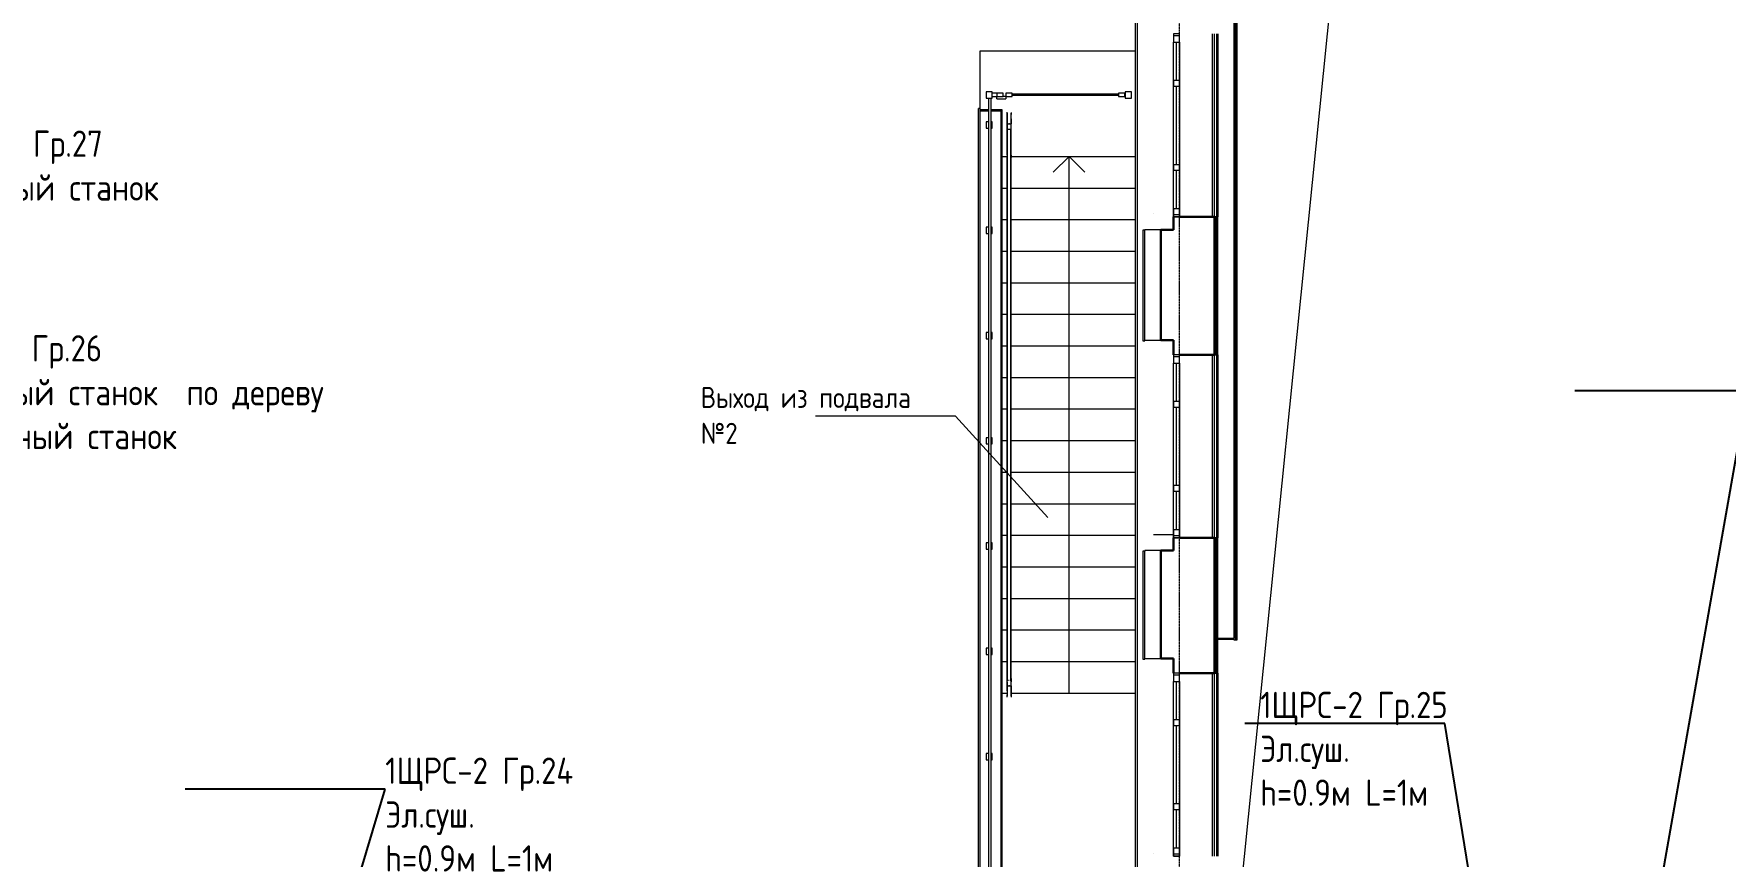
# Model space of a CAD drawing. Header units: millimetres. Extents: x -32 to 417638015, y -35 to 175284279.
# Drawn here: x 176859 to 192930, y 73741 to 81556 of the extents above; entities that cross this region are included whole.
import ezdxf
from ezdxf import colors
from ezdxf.entities.mleader import LeaderData, LeaderLine
from ezdxf.math import Vec2, Vec3

# ---------------------------------------------------------------- set-up
doc = ezdxf.new("R2010")
doc.units = ezdxf.units.MM
doc.linetypes.add('ADSK_Линия сетки', pattern=[25, 20, -2.5, 0, -2.5])
for name, color, linetype, lineweight in [('_ Окна', 7, 'Continuous', 9), ('Аннотация', 7, 'Continuous', 18), ('Лестницы', 7, 'Continuous', 9), ('Ограждение', 7, 'Continuous', 9), ('Окна', 7, 'Continuous', 9), ('Оси', 253, 'Continuous', 9), ('Перекрытие', 7, 'Continuous', 18), ('Стены внутренние', 7, 'Continuous', 18), ('Стены наружные', 7, 'Continuous', 18), ('Стены несущие', 7, 'Continuous', 30), ('Стены отделка', 7, 'Continuous', 30), ('Стены штриховка', 7, 'Continuous', 9), ('Стрелки вверх', 7, 'Continuous', 18), ('ШТРИХОВКА', 252, 'Continuous', 15)]:
    doc.layers.add(name, color=color, linetype=linetype, lineweight=lineweight)
doc.layers.add('_ЭМ_Надписи', color=7, linetype='Continuous')
doc.layers.add('Линии', color=7, linetype='Continuous', lineweight=9, true_color=0x00a600)
doc.styles.add('GOST Common_6', font='GOST_Common.ttf', dxfattribs={"width": 0.9, "height": 125})
doc.styles.add('ЭОМ', font='isocpeur.ttf', dxfattribs={"width": 0.85, "height": 250})

# ---------------------------------------------------------------- blocks, each defined once
blk = doc.blocks.new('1 этаж')
at = {"layer": '_ Окна', "color": 8, "lineweight": 18}
for p, q in [((18609.597, 29976.427), (18549.597, 29976.427)), ((18549.597, 29976.427), (18549.597, 29896.427)), ((18549.597, 29896.427), (18609.597, 29896.427)), ((18609.597, 29896.427), (18609.597, 29976.427)), ((18549.597, 29536.427), (18609.597, 29536.427)), ((18549.597, 29476.427), (18549.597, 29536.427)), ((18609.597, 29476.427), (18549.597, 29476.427)), ((18609.597, 29536.427), (18609.597, 29476.427)), ((18549.597, 28736.427), (18609.597, 28736.427)), ((18549.597, 28676.427), (18549.597, 28736.427)), ((18609.597, 28676.427), (18549.597, 28676.427)), ((18609.597, 28736.427), (18609.597, 28676.427)), ((18549.597, 28316.427), (18609.597, 28316.427)), ((18549.597, 28236.427), (18549.597, 28316.427)), ((18609.597, 28316.427), (18609.597, 28236.427)), ((18609.597, 28236.427), (18549.597, 28236.427)), ((18609.597, 26926.427), (18549.597, 26926.427)), ((18549.597, 26926.427), (18549.597, 26846.427)), ((18549.597, 26846.427), (18609.597, 26846.427)), ((18609.597, 26846.427), (18609.597, 26926.427)), ((18549.597, 26486.427), (18609.597, 26486.427)), ((18549.597, 26426.427), (18549.597, 26486.427)), ((18609.597, 26426.427), (18549.597, 26426.427)), ((18609.597, 26486.427), (18609.597, 26426.427)), ((18549.597, 25686.427), (18609.597, 25686.427)), ((18549.597, 25626.427), (18549.597, 25686.427)), ((18609.597, 25626.427), (18549.597, 25626.427)), ((18609.597, 25686.427), (18609.597, 25626.427)), ((18549.597, 25266.427), (18609.597, 25266.427)), ((18549.597, 25186.427), (18549.597, 25266.427)), ((18609.597, 25266.427), (18609.597, 25186.427)), ((18609.597, 25186.427), (18549.597, 25186.427)), ((18609.597, 23901.467), (18549.597, 23901.467)), ((18549.597, 23901.467), (18549.597, 23821.467)), ((18549.597, 23821.467), (18609.597, 23821.467)), ((18609.597, 23821.467), (18609.597, 23901.467)), ((18549.597, 23461.467), (18609.597, 23461.467)), ((18549.597, 23401.467), (18549.597, 23461.467)), ((18609.597, 23401.467), (18549.597, 23401.467)), ((18609.597, 23461.467), (18609.597, 23401.467)), ((18549.597, 22661.467), (18609.597, 22661.467)), ((18549.597, 22601.467), (18549.597, 22661.467)), ((18609.597, 22661.467), (18609.597, 22601.467)), ((18609.597, 22601.467), (18549.597, 22601.467)), ((18549.597, 22241.467), (18609.597, 22241.467)), ((18549.597, 22161.467), (18549.597, 22241.467)), ((18609.597, 22241.467), (18609.597, 22161.467)), ((18609.597, 22161.467), (18549.597, 22161.467))]:
    blk.add_line(p, q, dxfattribs=at)
at = {"layer": '_ Окна', "color": 8}
for p, q in [((18609.597, 29956.427), (18549.597, 29956.427)), ((18579.597, 29536.427), (18579.597, 29896.427)), ((18579.597, 28736.427), (18579.597, 29476.427)), ((18579.597, 28316.427), (18579.597, 28676.427)), ((18609.597, 28256.427), (18549.597, 28256.427)), ((18609.597, 26906.427), (18549.597, 26906.427)), ((18579.597, 26486.427), (18579.597, 26846.427)), ((18579.597, 25686.427), (18579.597, 26426.427)), ((18579.597, 25266.427), (18579.597, 25626.427)), ((18609.597, 25206.427), (18549.597, 25206.427)), ((18609.597, 23881.467), (18549.597, 23881.467)), ((18579.597, 23461.467), (18579.597, 23821.467)), ((18579.597, 22661.467), (18579.597, 23401.467)), ((18579.597, 22241.467), (18579.597, 22601.467)), ((18609.597, 22181.467), (18549.597, 22181.467))]:
    blk.add_line(p, q, dxfattribs=at)
at = {"layer": 'Аннотация', "color": 8, "lineweight": 9}
for p, q in [((16078.507, 26342.176), (15149.49, 26342.176)), ((16478.895, 26342.176), (16078.507, 26342.176)), ((17358.553, 25381.123), (16478.895, 26342.176))]:
    blk.add_line(p, q, dxfattribs=at)
at = {"layer": 'Лестницы', "color": 8}
for p, q in [((16919.597, 28811.427), (16969.978, 28811.427)), ((17009.217, 28811.427), (18189.597, 28811.427)), ((16919.597, 28511.427), (16969.597, 28511.427)), ((16919.597, 28511.427), (16969.597, 28511.427)), ((17009.597, 28511.427), (18189.597, 28511.427)), ((17009.597, 28511.427), (18189.597, 28511.427)), ((16919.597, 28211.427), (16969.597, 28211.427)), ((16919.597, 28211.427), (16969.597, 28211.427)), ((17009.597, 28211.427), (18189.597, 28211.427)), ((17009.597, 28211.427), (18189.597, 28211.427)), ((16919.597, 27911.427), (16969.597, 27911.427)), ((16919.597, 27911.427), (16969.597, 27911.427)), ((17009.597, 27911.427), (18189.597, 27911.427)), ((17009.597, 27911.427), (18189.597, 27911.427)), ((16919.597, 27611.427), (16969.597, 27611.427)), ((16919.597, 27611.427), (16969.597, 27611.427)), ((17009.597, 27611.427), (18189.597, 27611.427)), ((17009.597, 27611.427), (18189.597, 27611.427)), ((16919.597, 27311.427), (16969.597, 27311.427)), ((16919.597, 27311.427), (16969.597, 27311.427)), ((17009.597, 27311.427), (18189.597, 27311.427)), ((17009.597, 27311.427), (18189.597, 27311.427)), ((16919.597, 27011.427), (16969.597, 27011.427)), ((16919.597, 27011.427), (16969.597, 27011.427)), ((17009.597, 27011.427), (18189.597, 27011.427)), ((17009.597, 27011.427), (18189.597, 27011.427)), ((16919.597, 26711.427), (16969.597, 26711.427)), ((16919.597, 26711.427), (16969.597, 26711.427)), ((17009.597, 26711.427), (18189.597, 26711.427)), ((17009.597, 26711.427), (18189.597, 26711.427)), ((16919.597, 26411.427), (16969.597, 26411.427)), ((16919.597, 26411.427), (16969.597, 26411.427)), ((17009.597, 26411.427), (18189.597, 26411.427)), ((17009.597, 26411.427), (18189.597, 26411.427)), ((16919.597, 26111.427), (16969.597, 26111.427)), ((16919.597, 26111.427), (16969.597, 26111.427)), ((17009.597, 26111.427), (18189.597, 26111.427)), ((17009.597, 26111.427), (18189.597, 26111.427)), ((16919.597, 25811.427), (16969.597, 25811.427)), ((16919.597, 25811.427), (16969.597, 25811.427)), ((17009.597, 25811.427), (18189.597, 25811.427)), ((17009.597, 25811.427), (18189.597, 25811.427)), ((16919.597, 25511.427), (16969.597, 25511.427)), ((16919.597, 25511.427), (16969.597, 25511.427)), ((17009.597, 25511.427), (18189.597, 25511.427)), ((17009.597, 25511.427), (18189.597, 25511.427)), ((16919.597, 25211.427), (16969.597, 25211.427)), ((16919.597, 25211.427), (16969.597, 25211.427)), ((17009.597, 25211.427), (18189.597, 25211.427)), ((17009.597, 25211.427), (18189.597, 25211.427)), ((16919.597, 24911.427), (16969.597, 24911.427)), ((16919.597, 24911.427), (16969.597, 24911.427)), ((17009.597, 24911.427), (18189.597, 24911.427)), ((17009.597, 24911.427), (18189.597, 24911.427)), ((16919.597, 24611.427), (16969.597, 24611.427)), ((16919.597, 24611.427), (16969.597, 24611.427)), ((17009.597, 24611.427), (18189.597, 24611.427)), ((17009.597, 24611.427), (18189.597, 24611.427)), ((16919.597, 24311.427), (16969.597, 24311.427)), ((16919.597, 24311.427), (16969.597, 24311.427)), ((17009.597, 24311.427), (18189.597, 24311.427)), ((17009.597, 24311.427), (18189.597, 24311.427)), ((16919.597, 24011.427), (16969.597, 24011.427)), ((16919.597, 24011.427), (16969.597, 24011.427)), ((17009.597, 24011.427), (18189.597, 24011.427)), ((17009.597, 24011.427), (18189.597, 24011.427)), ((16919.597, 23711.427), (16969.626, 23711.427)), ((16919.597, 23711.427), (16969.626, 23711.427)), ((17009.567, 23711.427), (18189.597, 23711.427)), ((17009.567, 23711.427), (18189.597, 23711.427))]:
    blk.add_line(p, q, dxfattribs=at)
at = {"layer": 'Линии', "color": 8}
blk.add_line((19067.998, 20608.845), (21076.787, 40466.788), dxfattribs=at)
at = {"layer": 'Ограждение', "color": 8}
for p, q in [((16829.597, 29425.077), (16769.597, 29425.077)), ((16769.597, 29425.077), (16769.597, 29365.077)), ((16829.597, 29365.077), (16829.597, 29425.077)), ((16829.597, 29382.615), (16829.597, 29412.615)), ((16872.115, 29412.615), (16829.597, 29412.615)), ((16872.115, 29412.615), (16872.115, 29382.615)), ((16932.115, 29412.615), (16872.115, 29412.615)), ((16872.115, 29412.615), (16872.115, 29382.615)), ((16932.115, 29382.615), (16932.115, 29412.615)), ((17017.115, 29412.615), (16957.115, 29412.615)), ((16957.115, 29412.615), (16957.115, 29382.615)), ((17017.115, 29382.615), (17017.115, 29412.615)), ((18087.115, 29412.615), (18027.115, 29412.615)), ((18027.115, 29412.615), (18027.115, 29382.615)), ((18087.115, 29382.615), (18087.115, 29412.615)), ((18152.115, 29425.077), (18092.115, 29425.077)), ((18092.115, 29425.077), (18092.115, 29365.077)), ((18152.115, 29365.077), (18152.115, 29425.077)), ((16769.597, 29365.077), (16829.597, 29365.077)), ((16797.99, 21138.808), (16797.99, 29365.077)), ((16797.99, 29365.077), (16813.99, 29365.077)), ((16813.99, 29365.077), (16813.99, 21138.808)), ((16829.597, 29382.615), (16872.115, 29382.615)), ((16872.115, 29359.445), (16872.115, 29382.615)), ((16872.115, 29382.615), (16932.115, 29382.615)), ((16872.115, 29359.445), (16957.115, 29359.445)), ((16932.115, 29382.732), (16957.115, 29382.732)), ((16957.115, 29382.615), (16957.115, 29359.445)), ((16957.115, 29382.615), (17017.115, 29382.615)), ((17017.115, 29406.143), (18027.115, 29406.143)), ((17017.115, 29390.143), (17017.115, 29406.143)), ((18027.115, 29390.143), (17017.115, 29390.143)), ((18027.115, 29390.143), (18027.115, 29406.143)), ((18027.115, 29382.615), (18087.115, 29382.615)), ((18092.115, 29365.077), (18152.115, 29365.077)), ((16797.99, 29138.808), (16769.597, 29138.808)), ((16769.597, 29138.808), (16769.597, 29078.808)), ((16829.597, 29138.808), (16813.99, 29138.808)), ((16829.597, 29078.808), (16829.597, 29138.808)), ((16969.597, 29131.427), (16969.597, 29121.427)), ((16969.597, 29121.427), (16969.597, 29131.427)), ((16969.597, 29121.427), (16969.597, 29071.427)), ((16969.597, 29121.427), (17009.597, 29121.427)), ((16969.597, 28823.437), (16969.597, 29121.427)), ((16991.934, 29121.427), (16987.261, 29121.427)), ((16987.261, 29121.427), (16989.597, 29121.427)), ((16989.597, 29121.427), (16991.934, 29121.427)), ((17009.597, 29121.427), (17009.597, 29131.427)), ((17009.597, 29121.427), (17009.597, 29131.427)), ((17009.597, 29071.427), (17009.597, 29121.427)), ((17009.597, 28823.437), (17009.597, 29121.427)), ((16769.597, 29078.808), (16797.99, 29078.808)), ((16813.99, 29078.808), (16829.597, 29078.808)), ((16969.597, 29071.427), (16969.597, 28823.437)), ((16974.597, 29071.427), (17004.597, 29071.427)), ((16974.597, 28811.427), (16974.597, 29071.427)), ((17004.597, 28811.427), (17004.597, 29071.427)), ((17009.597, 28823.437), (17009.597, 29071.427)), ((16969.597, 28823.437), (16969.597, 28800.727)), ((16969.597, 28823.437), (16969.597, 28809.746)), ((16969.597, 28809.811), (16969.597, 23851.21)), ((16969.597, 23842.126), (16969.597, 28800.727)), ((16974.597, 23831.427), (16974.597, 28811.427)), ((17004.597, 23831.427), (17004.597, 28811.427)), ((17009.597, 28823.437), (17009.597, 28800.727)), ((17009.597, 28823.437), (17009.597, 28809.746)), ((17009.597, 23851.21), (17009.597, 28809.811)), ((17009.597, 23842.126), (17009.597, 28800.727)), ((16797.99, 28138.808), (16769.597, 28138.808)), ((16769.597, 28138.808), (16769.597, 28078.808)), ((16829.597, 28138.808), (16813.99, 28138.808)), ((16829.597, 28078.808), (16829.597, 28138.808)), ((16769.597, 28078.808), (16797.99, 28078.808)), ((16813.99, 28078.808), (16829.597, 28078.808)), ((16797.99, 27138.808), (16769.597, 27138.808)), ((16769.597, 27138.808), (16769.597, 27078.808)), ((16769.597, 27078.808), (16797.99, 27078.808)), ((16829.597, 27138.808), (16813.99, 27138.808)), ((16813.99, 27078.808), (16829.597, 27078.808)), ((16829.597, 27078.808), (16829.597, 27138.808)), ((16797.99, 26138.808), (16769.597, 26138.808)), ((16769.597, 26138.808), (16769.597, 26078.808)), ((16769.597, 26078.808), (16797.99, 26078.808)), ((16829.597, 26138.808), (16813.99, 26138.808)), ((16813.99, 26078.808), (16829.597, 26078.808)), ((16829.597, 26078.808), (16829.597, 26138.808)), ((16797.99, 25138.808), (16769.597, 25138.808)), ((16769.597, 25138.808), (16769.597, 25078.808)), ((16769.597, 25078.808), (16797.99, 25078.808)), ((16829.597, 25138.808), (16813.99, 25138.808)), ((16813.99, 25078.808), (16829.597, 25078.808)), ((16829.597, 25078.808), (16829.597, 25138.808)), ((16797.99, 24138.808), (16769.597, 24138.808)), ((16769.597, 24138.808), (16769.597, 24078.808)), ((16829.597, 24138.808), (16813.99, 24138.808)), ((16829.597, 24078.808), (16829.597, 24138.808)), ((16769.597, 24078.808), (16797.99, 24078.808)), ((16813.99, 24078.808), (16829.597, 24078.808)), ((16969.597, 23819.417), (16969.597, 23842.126)), ((16969.597, 23819.417), (16969.597, 23781.427)), ((16969.597, 23781.427), (16969.597, 23819.417)), ((16982.073, 23831.427), (16974.597, 23831.427)), ((17004.597, 23831.427), (16996.86, 23831.427)), ((17009.597, 23819.417), (17009.597, 23842.126)), ((17009.597, 23781.427), (17009.597, 23819.417)), ((17009.597, 23781.427), (17009.597, 23819.417)), ((16969.597, 23781.427), (17009.597, 23781.427)), ((16969.597, 23781.427), (16969.597, 23771.427)), ((16969.597, 23771.427), (16969.597, 23781.427)), ((16987.261, 23781.427), (16991.934, 23781.427)), ((16989.597, 23781.427), (16987.261, 23781.427)), ((16991.934, 23781.427), (16989.597, 23781.427)), ((17009.597, 23771.427), (17009.597, 23781.427)), ((17009.597, 23771.427), (17009.597, 23781.427)), ((16797.99, 23138.808), (16769.597, 23138.808)), ((16769.597, 23138.808), (16769.597, 23078.808)), ((16769.597, 23078.808), (16797.99, 23078.808)), ((16829.597, 23138.808), (16813.99, 23138.808)), ((16813.99, 23078.808), (16829.597, 23078.808)), ((16829.597, 23078.808), (16829.597, 23138.808))]:
    blk.add_line(p, q, dxfattribs=at)
at = {"layer": 'Ограждение', "color": 8, "flags": 128}
for points in [[(16969.597, 29221.427), (16969.613, 29222.227), (16969.661, 29223.025), (16969.741, 29223.821), (16969.853, 29224.613), (16969.996, 29225.4), (16970.171, 29226.181), (16970.376, 29226.954), (16970.613, 29227.718), (16970.879, 29228.472), (16971.176, 29229.215), (16971.502, 29229.946), (16971.858, 29230.662)], [(16969.597, 29221.427), (16969.597, 29221.347), (16969.597, 29221.107), (16969.597, 29220.708), (16969.597, 29220.149), (16969.597, 29219.433), (16969.597, 29218.561), (16969.597, 29217.532), (16969.597, 29216.35), (16969.597, 29215.016), (16969.597, 29213.533), (16969.597, 29211.902), (16969.597, 29210.126), (16969.597, 29208.209), (16969.597, 29206.152), (16969.597, 29203.96), (16969.597, 29201.636), (16969.597, 29199.184), (16969.597, 29196.607), (16969.597, 29193.91), (16969.597, 29191.097), (16969.597, 29188.173), (16969.597, 29185.142), (16969.597, 29182.009), (16969.597, 29178.779), (16969.597, 29175.457), (16969.597, 29172.049), (16969.597, 29168.56), (16969.597, 29164.995), (16969.597, 29161.361), (16969.597, 29157.663), (16969.597, 29153.906), (16969.597, 29150.098), (16969.597, 29146.244), (16969.597, 29142.351), (16969.597, 29138.423), (16969.597, 29134.469), (16969.597, 29130.494), (16969.597, 29126.504), (16969.597, 29122.506), (16969.597, 29121.427)], [(16969.597, 29121.427), (16969.597, 29125.426), (16969.597, 29129.418), (16969.597, 29133.398), (16969.597, 29137.359), (16969.597, 29141.294), (16969.597, 29145.197), (16969.597, 29149.062), (16969.597, 29152.883), (16969.597, 29156.654), (16969.597, 29160.369), (16969.597, 29164.021), (16969.597, 29167.605), (16969.597, 29171.115), (16969.597, 29174.545), (16969.597, 29177.891), (16969.597, 29181.146), (16969.597, 29184.306), (16969.597, 29187.365), (16969.597, 29190.319), (16969.597, 29193.162), (16969.597, 29195.891), (16969.597, 29198.501), (16969.597, 29200.987), (16969.597, 29203.346), (16969.597, 29205.574), (16969.597, 29207.667), (16969.597, 29209.623), (16969.597, 29211.437), (16969.597, 29213.107), (16969.597, 29214.631), (16969.597, 29216.005), (16969.597, 29217.228), (16969.597, 29218.298), (16969.597, 29219.213), (16969.597, 29219.972), (16969.597, 29220.573), (16969.597, 29221.015), (16969.597, 29221.298), (16969.597, 29221.421), (16969.597, 29221.427)], [(17007.599, 29230.14), (17007.933, 29229.414), (17008.238, 29228.674), (17008.513, 29227.923), (17008.758, 29227.161)], [(17009.306, 29224.826), (17009.427, 29224.035), (17009.515, 29223.24), (17009.572, 29222.442), (17009.596, 29221.643), (17009.597, 29221.427)], [(17009.597, 29121.427), (17009.597, 29125.426), (17009.597, 29129.418), (17009.597, 29133.398), (17009.597, 29137.359), (17009.597, 29141.294), (17009.597, 29145.197), (17009.597, 29149.062), (17009.597, 29152.883), (17009.597, 29156.654), (17009.597, 29160.369), (17009.597, 29164.021), (17009.597, 29167.605), (17009.597, 29171.115), (17009.597, 29174.545), (17009.597, 29177.891), (17009.597, 29181.146), (17009.597, 29184.306), (17009.597, 29187.365), (17009.597, 29190.319), (17009.597, 29193.162), (17009.597, 29195.891), (17009.597, 29198.501), (17009.597, 29200.987), (17009.597, 29203.346), (17009.597, 29205.574), (17009.597, 29207.667), (17009.597, 29209.623), (17009.597, 29211.437), (17009.597, 29213.107), (17009.597, 29214.631), (17009.597, 29216.005), (17009.597, 29217.228), (17009.597, 29218.298), (17009.597, 29219.213), (17009.597, 29219.972), (17009.597, 29220.573), (17009.597, 29221.015), (17009.597, 29221.298), (17009.597, 29221.421), (17009.597, 29221.427)], [(17009.597, 29221.427), (17009.597, 29221.347), (17009.597, 29221.107), (17009.597, 29220.708), (17009.597, 29220.149), (17009.597, 29219.433), (17009.597, 29218.561), (17009.597, 29217.532), (17009.597, 29216.35), (17009.597, 29215.016), (17009.597, 29213.533), (17009.597, 29211.902), (17009.597, 29210.126), (17009.597, 29208.914)], [(17009.597, 29170.042), (17009.597, 29168.56), (17009.597, 29164.995), (17009.597, 29161.361), (17009.597, 29157.663), (17009.597, 29153.906), (17009.597, 29150.098), (17009.597, 29146.244), (17009.597, 29142.351), (17009.597, 29138.423), (17009.597, 29134.469), (17009.597, 29130.494), (17009.597, 29126.504), (17009.597, 29122.506)], [(16969.597, 28823.437), (16969.597, 28822.237), (16969.597, 28821.039), (16969.597, 28819.845), (16969.597, 28818.657), (16969.597, 28817.476), (16969.597, 28816.305), (16969.597, 28815.146), (16969.597, 28814), (16969.597, 28812.868), (16969.597, 28811.754), (16969.597, 28810.658), (16969.597, 28809.811)], [(16969.597, 28823.437), (16969.597, 28822.237), (16969.597, 28821.039), (16969.597, 28819.845), (16969.597, 28818.657), (16969.597, 28817.476), (16969.597, 28816.305)], [(16969.597, 28814), (16969.597, 28812.868), (16969.597, 28811.754), (16969.597, 28810.658), (16969.597, 28809.811)], [(17009.597, 28809.811), (17009.597, 28810.891), (17009.597, 28811.99), (17009.597, 28813.108), (17009.597, 28814.243), (17009.597, 28815.392), (17009.597, 28816.555), (17009.597, 28817.728), (17009.597, 28818.91), (17009.597, 28820.1), (17009.597, 28821.295), (17009.597, 28822.493), (17009.597, 28823.437)], [(17009.597, 28816.555), (17009.597, 28817.728), (17009.597, 28818.91), (17009.597, 28820.1), (17009.597, 28821.295), (17009.597, 28822.493), (17009.597, 28823.437)], [(17009.597, 28809.811), (17009.597, 28810.891), (17009.597, 28811.99), (17009.597, 28813.108), (17009.597, 28814.243)], [(16969.597, 23819.417), (16969.597, 23822.216), (16969.597, 23825.011), (16969.597, 23827.797), (16969.597, 23830.569), (16969.597, 23833.324), (16969.597, 23836.056), (16969.597, 23838.762), (16969.597, 23841.437), (16969.597, 23844.076), (16969.597, 23846.676), (16969.597, 23849.233), (16969.597, 23851.21)], [(17009.597, 23851.21), (17009.597, 23848.691), (17009.597, 23846.125), (17009.597, 23843.516), (17009.597, 23840.868), (17009.597, 23838.187), (17009.597, 23835.475), (17009.597, 23832.737), (17009.597, 23829.979), (17009.597, 23827.203), (17009.597, 23824.415), (17009.597, 23821.619), (17009.597, 23819.417)], [(16969.597, 23781.427), (16969.597, 23777.428), (16969.597, 23773.435), (16969.597, 23769.456), (16969.597, 23765.495), (16969.597, 23761.56), (16969.597, 23757.656), (16969.597, 23753.791), (16969.597, 23749.97), (16969.597, 23746.199), (16969.597, 23742.485), (16969.597, 23738.833), (16969.597, 23735.249), (16969.597, 23731.739), (16969.597, 23728.308), (16969.597, 23724.963), (16969.597, 23721.707), (16969.597, 23718.547), (16969.597, 23715.488), (16969.597, 23712.535), (16969.597, 23709.691), (16969.597, 23706.962), (16969.597, 23704.353), (16969.597, 23701.867), (16969.597, 23699.508), (16969.597, 23697.28), (16969.597, 23695.186), (16969.597, 23693.231), (16969.597, 23691.417), (16969.597, 23689.746), (16969.597, 23688.223), (16969.597, 23686.848), (16969.597, 23685.625), (16969.597, 23684.555), (16969.597, 23683.64), (16969.597, 23682.882), (16969.597, 23682.281), (16969.597, 23681.839), (16969.597, 23681.556), (16969.597, 23681.433), (16969.597, 23681.427)], [(16969.597, 23732.811), (16969.597, 23734.294), (16969.597, 23737.859), (16969.597, 23741.493), (16969.597, 23745.191), (16969.597, 23748.947), (16969.597, 23752.755), (16969.597, 23756.609), (16969.597, 23760.503), (16969.597, 23764.43), (16969.597, 23768.384), (16969.597, 23772.36), (16969.597, 23776.349), (16969.597, 23780.347)], [(16969.597, 23681.427), (16969.597, 23681.507), (16969.597, 23681.747), (16969.597, 23682.146), (16969.597, 23682.704), (16969.597, 23683.42), (16969.597, 23684.293), (16969.597, 23685.321), (16969.597, 23686.503), (16969.597, 23687.837), (16969.597, 23689.321), (16969.597, 23690.952), (16969.597, 23692.727), (16969.597, 23693.94)], [(16969.888, 23678.027), (16969.768, 23678.818), (16969.68, 23679.613), (16969.623, 23680.411), (16969.599, 23681.211), (16969.597, 23681.427)], [(16971.595, 23672.713), (16971.261, 23673.44), (16970.957, 23674.18), (16970.682, 23674.931), (16970.437, 23675.692)], [(17009.597, 23681.427), (17009.581, 23680.627), (17009.533, 23679.828), (17009.454, 23679.033), (17009.342, 23678.24), (17009.199, 23677.453), (17009.024, 23676.673), (17008.819, 23675.9), (17008.582, 23675.135), (17008.315, 23674.381), (17008.019, 23673.638), (17007.692, 23672.908), (17007.337, 23672.191)], [(17009.597, 23681.427), (17009.597, 23681.507), (17009.597, 23681.747), (17009.597, 23682.146), (17009.597, 23682.704), (17009.597, 23683.42), (17009.597, 23684.293), (17009.597, 23685.321), (17009.597, 23686.503), (17009.597, 23687.837), (17009.597, 23689.321), (17009.597, 23690.952), (17009.597, 23692.727), (17009.597, 23694.645), (17009.597, 23696.701), (17009.597, 23698.893), (17009.597, 23701.217), (17009.597, 23703.669), (17009.597, 23706.246), (17009.597, 23708.943), (17009.597, 23711.756), (17009.597, 23714.68), (17009.597, 23717.712), (17009.597, 23720.845), (17009.597, 23724.075), (17009.597, 23727.397), (17009.597, 23730.805), (17009.597, 23734.294), (17009.597, 23737.859), (17009.597, 23741.493), (17009.597, 23745.191), (17009.597, 23748.947), (17009.597, 23752.755), (17009.597, 23756.609), (17009.597, 23760.503), (17009.597, 23764.43), (17009.597, 23768.384), (17009.597, 23772.36), (17009.597, 23776.349), (17009.597, 23780.347), (17009.597, 23781.427)], [(17009.597, 23781.427), (17009.597, 23777.428), (17009.597, 23773.435), (17009.597, 23769.456), (17009.597, 23765.495), (17009.597, 23761.56), (17009.597, 23757.656), (17009.597, 23753.791), (17009.597, 23749.97), (17009.597, 23746.199), (17009.597, 23742.485), (17009.597, 23738.833), (17009.597, 23735.249), (17009.597, 23731.739), (17009.597, 23728.308), (17009.597, 23724.963), (17009.597, 23721.707), (17009.597, 23718.547), (17009.597, 23715.488), (17009.597, 23712.535), (17009.597, 23709.691), (17009.597, 23706.962), (17009.597, 23704.353), (17009.597, 23701.867), (17009.597, 23699.508), (17009.597, 23697.28), (17009.597, 23695.186), (17009.597, 23693.231), (17009.597, 23691.417), (17009.597, 23689.746), (17009.597, 23688.223), (17009.597, 23686.848), (17009.597, 23685.625), (17009.597, 23684.555), (17009.597, 23683.64), (17009.597, 23682.882), (17009.597, 23682.281), (17009.597, 23681.839), (17009.597, 23681.556), (17009.597, 23681.433), (17009.597, 23681.427)]]:
    blk.add_lwpolyline(points, dxfattribs=at)
at = {"layer": 'Окна', "color": 8}
for p, q in [((18549.597, 29976.427), (18549.597, 29896.427)), ((18609.597, 29976.427), (18549.597, 29976.427)), ((18549.597, 29536.427), (18549.597, 29896.427)), ((18609.597, 29896.427), (18609.597, 29976.427)), ((18609.597, 29896.427), (18609.597, 29536.427)), ((18549.597, 29536.427), (18549.597, 29476.427)), ((18549.597, 28736.427), (18549.597, 29476.427)), ((18609.597, 29476.427), (18609.597, 29536.427)), ((18609.597, 29476.427), (18609.597, 28736.427)), ((18549.597, 28736.427), (18549.597, 28676.427)), ((18549.597, 28316.427), (18549.597, 28676.427)), ((18609.597, 28676.427), (18609.597, 28736.427)), ((18609.597, 28676.427), (18609.597, 28316.427)), ((18549.597, 28316.427), (18549.597, 28236.427)), ((18609.597, 28236.427), (18609.597, 28316.427)), ((18549.597, 28236.427), (18609.597, 28236.427)), ((18549.597, 26926.427), (18549.597, 26846.427)), ((18609.597, 26926.427), (18549.597, 26926.427)), ((18549.597, 26486.427), (18549.597, 26846.427)), ((18609.597, 26846.427), (18609.597, 26926.427)), ((18609.597, 26846.427), (18609.597, 26486.427)), ((18549.597, 26486.427), (18549.597, 26426.427)), ((18549.597, 25686.427), (18549.597, 26426.427)), ((18609.597, 26426.427), (18609.597, 26486.427)), ((18609.597, 26426.427), (18609.597, 25686.427)), ((18549.597, 25686.427), (18549.597, 25626.427)), ((18549.597, 25266.427), (18549.597, 25626.427)), ((18609.597, 25626.427), (18609.597, 25686.427)), ((18609.597, 25626.427), (18609.597, 25266.427)), ((18549.597, 25266.427), (18549.597, 25186.427)), ((18609.597, 25186.427), (18609.597, 25266.427)), ((18549.597, 25186.427), (18609.597, 25186.427)), ((18549.597, 23901.467), (18549.597, 23821.467)), ((18609.597, 23901.467), (18549.597, 23901.467)), ((18549.597, 23461.467), (18549.597, 23821.467)), ((18609.597, 23821.467), (18609.597, 23901.467)), ((18609.597, 23821.467), (18609.597, 23461.467)), ((18549.597, 23461.467), (18549.597, 23401.467)), ((18549.597, 22661.467), (18549.597, 23401.467)), ((18609.597, 23401.467), (18609.597, 23461.467)), ((18609.597, 23401.467), (18609.597, 22661.467)), ((18549.597, 22661.467), (18549.597, 22601.467)), ((18609.597, 22601.467), (18609.597, 22661.467)), ((18549.597, 22241.467), (18549.597, 22601.467)), ((18609.597, 22601.467), (18609.597, 22241.467)), ((18549.597, 22241.467), (18549.597, 22161.467)), ((18609.597, 22161.467), (18609.597, 22241.467)), ((18549.597, 22161.467), (18609.597, 22161.467))]:
    blk.add_line(p, q, dxfattribs=at)
at = {"layer": 'Оси', "color": 8, "linetype": 'ADSK_Линия сетки'}
blk.add_line((18606.766, -4162.595), (18606.766, 44411.9), dxfattribs=at)
at = {"layer": 'Перекрытие', "color": 8}
for p, q in [((18919.597, 29976.427), (18919.597, 28236.427)), ((18189.597, 29811.427), (16709.597, 29811.427)), ((16709.597, 29811.427), (16709.597, 29266.427)), ((16919.597, 28811.427), (16969.978, 28811.427)), ((17009.217, 28811.427), (18189.597, 28811.427)), ((18919.597, 26926.427), (18919.597, 25186.427)), ((18919.597, 23901.467), (18919.597, 22161.467))]:
    blk.add_line(p, q, dxfattribs=at)
at = {"layer": 'Стены внутренние', "color": 8}
for p, q in [((19126.67, 24232.22), (19126.67, 42800.22)), ((19138.67, 42800.22), (19138.67, 24215.22)), ((19139.597, 24215.22), (19139.597, 42826.076)), ((19151.597, 42826.076), (19151.597, 24215.22)), ((18939.597, 28236.427), (18939.597, 29976.427)), ((18959.597, 29976.427), (18959.597, 28236.427)), ((16709.597, 29246.427), (16797.99, 29246.427)), ((16813.99, 29246.427), (16909.597, 29246.427)), ((16909.597, 29246.427), (16909.597, 20971.427)), ((18359.597, 28265.756), (18359.597, 28266.427)), ((18919.597, 28236.427), (18919.597, 28235.756)), ((18939.597, 25186.427), (18939.597, 26926.427)), ((18959.597, 26926.427), (18959.597, 25186.427)), ((18549.597, 25216.427), (18359.597, 25216.427)), ((18359.597, 25215.812), (18359.597, 25216.427)), ((18549.597, 25215.812), (18359.597, 25215.812)), ((18919.597, 25186.427), (18919.597, 25185.812)), ((18971.597, 24232.22), (19126.67, 24232.22)), ((19126.67, 24220.22), (18971.597, 24220.22)), ((19126.67, 24215.22), (19126.67, 24220.22)), ((19138.67, 24215.22), (19126.67, 24215.22)), ((19151.597, 24215.22), (19139.597, 24215.22)), ((18939.597, 22161.467), (18939.597, 23901.467)), ((18959.597, 23901.467), (18959.597, 22161.467)), ((18359.597, 22190.651), (18359.597, 22191.467)), ((18919.597, 22161.467), (18919.597, 22160.651))]:
    blk.add_line(p, q, dxfattribs=at)
at = {"layer": 'Стены наружные', "color": 8}
for p, q in [((18189.597, 20971.427), (18189.597, 30610.662)), ((18209.597, 20971.427), (18209.597, 30610.733)), ((18971.597, 29976.427), (18971.597, 28236.427)), ((16699.597, 20971.427), (16699.597, 29266.427)), ((16709.597, 29266.427), (16699.597, 29266.427)), ((16709.597, 29266.427), (16709.597, 20971.427)), ((16709.597, 29256.427), (16797.99, 29256.427)), ((16813.99, 29256.427), (16919.597, 29256.427)), ((16919.597, 29256.427), (16919.597, 20971.427)), ((16909.597, 29246.427), (16919.597, 29246.427)), ((18971.597, 26926.427), (18971.597, 25186.427)), ((18971.597, 23901.467), (18971.597, 22161.467))]:
    blk.add_line(p, q, dxfattribs=at)
at = {"layer": 'Стены несущие', "color": 8}
for p, q in [((18549.597, 28236.427), (18549.597, 28235.756)), ((18549.597, 28235.756), (18549.597, 28115.384)), ((18939.597, 28236.427), (18609.597, 28236.427)), ((18939.597, 28236.427), (18939.597, 26926.427)), ((18549.597, 28115.384), (18429.597, 28115.384)), ((18429.597, 28115.384), (18429.597, 27065.532)), ((18429.597, 27065.532), (18549.597, 27065.532)), ((18549.597, 27065.532), (18549.597, 26926.427)), ((18609.597, 26926.427), (18939.597, 26926.427)), ((18549.597, 25186.427), (18549.597, 25185.812)), ((18549.597, 25185.812), (18549.597, 25065.532)), ((18939.597, 25186.427), (18609.597, 25186.427)), ((18939.597, 25186.427), (18939.597, 23901.467)), ((18549.597, 25065.532), (18429.597, 25065.532)), ((18429.597, 25065.532), (18429.597, 24040.467)), ((18429.597, 24040.467), (18549.597, 24040.467)), ((18549.597, 24040.467), (18549.597, 23901.467)), ((18609.597, 23901.467), (18939.597, 23901.467))]:
    blk.add_line(p, q, dxfattribs=at)
at = {"layer": 'Стены отделка', "color": 8, "lineweight": 9}
for p, q in [((18939.597, 28236.427), (18939.597, 28236.427)), ((18971.597, 28236.427), (18939.597, 28236.427)), ((18959.597, 26926.427), (18959.597, 28236.427)), ((18971.597, 26926.427), (18971.597, 28236.427)), ((18279.597, 28109.469), (18259.597, 28109.469)), ((18259.597, 28109.469), (18259.597, 27059.525)), ((18429.597, 28115.384), (18279.597, 28115.384)), ((18279.597, 28115.384), (18279.597, 28109.469)), ((18259.597, 27059.525), (18279.597, 27059.525)), ((18279.597, 27059.525), (18279.597, 27065.532)), ((18279.597, 27065.532), (18429.597, 27065.532)), ((18939.597, 26926.427), (18971.597, 26926.427)), ((18939.597, 25186.427), (18939.597, 25186.427)), ((18971.597, 25186.427), (18939.597, 25186.427)), ((18959.597, 23901.467), (18959.597, 25186.427)), ((18971.597, 23901.467), (18971.597, 25186.427)), ((18279.597, 25059.525), (18259.597, 25059.525)), ((18259.597, 25059.525), (18259.597, 24034.364)), ((18429.597, 25065.532), (18279.597, 25065.532)), ((18279.597, 25065.532), (18279.597, 25059.525)), ((18259.597, 24034.364), (18279.597, 24034.364)), ((18279.597, 24034.364), (18279.597, 24040.467)), ((18279.597, 24040.467), (18429.597, 24040.467)), ((18939.597, 23901.467), (18971.597, 23901.467))]:
    blk.add_line(p, q, dxfattribs=at)
at = {"layer": 'Стены штриховка', "color": 8}
for p, q in [((18969.597, 26926.427), (18969.597, 28236.427)), ((18279.597, 27065.532), (18279.597, 28109.469)), ((18969.597, 23901.467), (18969.597, 25186.427)), ((18279.597, 24040.467), (18279.597, 25059.525))]:
    blk.add_line(p, q, dxfattribs=at)
at = {"layer": 'Стрелки вверх', "color": 8}
for p, q in [((17558.172, 28811.427), (17408.172, 28661.427)), ((17558.172, 28511.427), (17558.172, 28811.427)), ((17558.172, 28811.427), (17708.172, 28661.427)), ((17558.172, 28211.427), (17558.172, 28511.427)), ((17558.172, 27911.427), (17558.172, 28211.427)), ((17558.172, 27611.427), (17558.172, 27911.427)), ((17558.172, 27311.427), (17558.172, 27611.427)), ((17558.172, 27011.427), (17558.172, 27311.427)), ((17558.172, 26711.427), (17558.172, 27011.427)), ((17558.172, 26411.427), (17558.172, 26711.427)), ((17558.172, 26111.427), (17558.172, 26411.427)), ((17558.172, 25811.427), (17558.172, 26111.427)), ((17558.172, 25511.427), (17558.172, 25811.427)), ((17558.172, 25211.427), (17558.172, 25511.427)), ((17558.172, 24911.427), (17558.172, 25211.427)), ((17558.172, 24611.427), (17558.172, 24911.427)), ((17558.172, 24311.427), (17558.172, 24611.427)), ((17558.172, 24011.427), (17558.172, 24311.427)), ((17558.172, 23711.427), (17558.172, 24011.427))]:
    blk.add_line(p, q, dxfattribs=at)
at = {"layer": 'Аннотация', "color": 8, "style": 'GOST Common_6', "width": 0.9}
for s, p in [('Выход из подвала', (14059.928, 26421.232)), ('№2', (14059.928, 26080.31))]:
    blk.add_text(s, height=200, dxfattribs=at).set_placement(p)

msp = doc.modelspace()

# ---------------------------------------------------------------- block references
at = {"layer": 'ШТРИХОВКА'}
msp.add_blockref('1 этаж', (169137, 51579), dxfattribs=at)

# ---------------------------------------------------------------- leaders
at = {"layer": '_ЭМ_Надписи', "color": 7, "ltscale": 5}
ml = msp.add_multileader_mtext('Standard', dxfattribs=at)
ml.set_content('{\\fGOST Common|b0|i0|c204|p34;\\W0.9;\\C256;1ЩРС-1\\fISOCPEUR|b0|i0|c204|p34;\\W0.85; Гр.24\\PИнструменты для технологии}', color=1, style='ЭОМ')
ml.set_leader_properties()
ml.build(insert=Vec2(0, 0))
ml.multileader.update_dxf_attribs({"text_left_attachment_type": 6, "text_right_attachment_type": 6, "dogleg_length": 0, "arrow_head_size": 200})
ctx = ml.context
ctx.base_point, ctx.char_height, ctx.arrow_head_size, ctx.landing_gap_size, ctx.plane_origin = Vec3(176161, 85610, -64), 250, 200, 0, Vec3(157399, 93160, -64)
ctx.left_attachment, ctx.right_attachment = 6, 6
notes = []
notes.append((ctx, [(0, (1, 1, 0), (176161, 85610, -64), (1, 0), 0, [(0, [(167404, 81195, -64)], 0, [])])]))
ctx.mtext.insert, ctx.mtext.width, ctx.mtext.defined_height, ctx.mtext.flow_direction = Vec3(176161, 85910, -64), 3159.51, 1367, 5
ml = msp.add_multileader_mtext('Standard', dxfattribs=at)
ml.set_content('{\\fGOST Common|b0|i0|c204|p34;\\W0.9;\\C256;1ЩРС-1\\fISOCPEUR|b0|i0|c204|p34;\\W0.85; Гр.25\\PИнструменты для технологии}', color=1, style='ЭОМ')
ml.set_leader_properties()
ml.build(insert=Vec2(0, 0))
ml.multileader.update_dxf_attribs({"text_left_attachment_type": 6, "text_right_attachment_type": 6, "dogleg_length": 0, "arrow_head_size": 200})
ctx = ml.context
ctx.base_point, ctx.char_height, ctx.arrow_head_size, ctx.landing_gap_size, ctx.plane_origin = Vec3(176284, 83910, -64), 250, 200, 0, Vec3(157522, 91460, -64)
ctx.left_attachment, ctx.right_attachment = 6, 6
notes.append((ctx, [(0, (1, 1, 0), (176284, 83910, -64), (1, 0), 0, [(0, [(167526, 79495, -64)], 0, [])])]))
ctx.mtext.insert, ctx.mtext.width, ctx.mtext.defined_height, ctx.mtext.flow_direction = Vec3(176284, 84210, -64), 3159.51, 1367, 5
ml = msp.add_multileader_mtext('Standard', dxfattribs=at)
ml.set_content('{\\fGOST Common|b0|i0|c204|p34;\\W0.9;\\C256;1ЩРС-1\\fISOCPEUR|b0|i0|c204|p34;\\W0.85; Гр.27\\Pлазерный станок}', color=1, style='ЭОМ')
ml.set_leader_properties()
ml.build(insert=Vec2(0, 0))
ml.multileader.update_dxf_attribs({"text_left_attachment_type": 6, "text_right_attachment_type": 6, "dogleg_length": 0, "arrow_head_size": 200})
ctx = ml.context
ctx.base_point, ctx.char_height, ctx.arrow_head_size, ctx.landing_gap_size, ctx.plane_origin = Vec3(175778, 80312, -64), 250, 200, 0, Vec3(133537, 88355, -64)
ctx.left_attachment, ctx.right_attachment = 6, 6
notes.append((ctx, [(0, (1, 1, 0), (175778, 80312, -64), (1, 0), 0, [(0, [(166963, 75420, -64)], 0, [])])]))
ctx.mtext.insert, ctx.mtext.width, ctx.mtext.defined_height, ctx.mtext.flow_direction = Vec3(175778, 80637, -64), 3276.75, 855, 5
ml = msp.add_multileader_mtext('Standard', dxfattribs=at)
ml.set_content('{\\fGOST Common|b0|i0|c204|p34;\\W0.9;\\C256;1ЩРС-1\\fISOCPEUR|b0|i0|c204|p34;\\W0.85; Гр.26\\PТокарный станок  по дереву\\PФрезерный станок}', color=1, style='ЭОМ')
ml.set_leader_properties()
ml.build(insert=Vec2(0, 0))
ml.multileader.update_dxf_attribs({"text_left_attachment_type": 6, "text_right_attachment_type": 6, "dogleg_length": 0, "arrow_head_size": 200})
ctx = ml.context
ctx.base_point, ctx.char_height, ctx.arrow_head_size, ctx.landing_gap_size, ctx.plane_origin = Vec3(175766, 78367, -64), 250, 200, 0, Vec3(133537, 89851, -64)
ctx.left_attachment, ctx.right_attachment = 6, 6
notes.append((ctx, [(0, (1, 1, 0), (175766, 78367, -64), (1, 0), 0, [(0, [(168055, 75420, -64)], 0, [])])]))
ctx.mtext.insert, ctx.mtext.width, ctx.mtext.defined_height, ctx.mtext.flow_direction = Vec3(175766, 78692, -64), 4791.67, 530, 5
ml = msp.add_multileader_mtext('Standard', dxfattribs=at)
ml.set_content('{\\fGOST Common|b0|i0|c204|p34;\\W0.9;\\C256;1ЩРС-2\\fISOCPEUR|b0|i0|c204|p34;\\W0.85; Гр.1\\P\\fGOST Common|b0|i0|c204|p34;\\W0.9;1ЩРС-2\\fISOCPEUR|b0|i0|c204|p34;\\W0.85; Гр.2}', color=1, style='ЭОМ')
ml.set_leader_properties()
ml.build(insert=Vec2(0, 0))
ml.multileader.update_dxf_attribs({"text_left_attachment_type": 6, "text_right_attachment_type": 6, "dogleg_length": 0, "arrow_head_size": 200})
ctx = ml.context
ctx.base_point, ctx.char_height, ctx.arrow_head_size, ctx.landing_gap_size, ctx.plane_origin = Vec3(193147, 78163, -64), 250, 200, 0, Vec3(165530, 87905, -64)
ctx.left_attachment, ctx.right_attachment = 6, 6
notes.append((ctx, [(0, (1, 1, 0), (193147, 78163, -64), (1, 0), 0, [(0, [(192088, 72173, -64)], 0, [])])]))
ctx.mtext.insert, ctx.mtext.width, ctx.mtext.defined_height, ctx.mtext.flow_direction = Vec3(193147, 78488, -64), 1629.26, 2318, 5
ml = msp.add_multileader_mtext('Standard', dxfattribs=at)
ml.set_content('{\\fGOST Common|b0|i0|c204|p34;\\W0.9;\\C256;1ЩРС-2\\fISOCPEUR|b0|i0|c204|p34;\\W0.85; Гр.25\\PЭл.суш.\\P\\fGOST Common|b0|i0|c0|p34;\\W0.9;h=0.9\\fGOST Common|b0|i0|c204|p34;м \\fGOST Common|b0|i0|c0|p34;L=1\\fGOST Common|b0|i0|c204|p34;м}', color=1, style='ЭОМ')
ml.set_leader_properties()
ml.build(insert=Vec2(0, 0))
ml.multileader.update_dxf_attribs({"text_left_attachment_type": 6, "text_right_attachment_type": 6, "dogleg_length": 0, "arrow_head_size": 200})
ctx = ml.context
ctx.base_point, ctx.char_height, ctx.arrow_head_size, ctx.landing_gap_size, ctx.plane_origin = Vec3(188512, 75003), 250, 200, 0, Vec3(166673, 82775)
ctx.left_attachment, ctx.right_attachment = 6, 6
notes.append((ctx, [(1, (1, 1, 0), (190267, 75003), (-1, 0), 0, [(0, [(191559, 66996)], 0, [])])]))
ctx.mtext.insert, ctx.mtext.width, ctx.mtext.defined_height, ctx.mtext.flow_direction = Vec3(188512, 75303), 2073.81, 546, 5
ml = msp.add_multileader_mtext('Standard', dxfattribs=at)
ml.set_content('{\\fGOST Common|b0|i0|c204|p34;\\W0.9;\\C256;1ЩРС-2\\fISOCPEUR|b0|i0|c204|p34;\\W0.85; Гр.24\\PЭл.суш.\\P\\fGOST Common|b0|i0|c0|p34;\\W0.9;h=0.9\\fGOST Common|b0|i0|c204|p34;м \\fGOST Common|b0|i0|c0|p34;L=1\\fGOST Common|b0|i0|c204|p34;м}', color=1, style='ЭОМ')
ml.set_leader_properties()
ml.build(insert=Vec2(0, 0))
ml.multileader.update_dxf_attribs({"text_left_attachment_type": 6, "text_right_attachment_type": 6, "dogleg_length": 0, "arrow_head_size": 200})
ctx = ml.context
ctx.base_point, ctx.char_height, ctx.arrow_head_size, ctx.landing_gap_size, ctx.plane_origin = Vec3(180198, 74378, -64), 250, 200, 0, Vec3(154542, 87595, -64)
ctx.left_attachment, ctx.right_attachment = 6, 6
notes.append((ctx, [(0, (1, 1, 0), (180198, 74378, -64), (1, 0), 0, [(0, [(179428, 71816, -64)], 0, [])])]))
ctx.mtext.insert, ctx.mtext.width, ctx.mtext.defined_height, ctx.mtext.flow_direction = Vec3(180198, 74678, -64), 2073.81, 546, 5
for ctx, leaders in notes:
    for number, flags, end, landing, length, lines in leaders:
        leader = LeaderData()
        leader.index, (leader.has_last_leader_line, leader.has_dogleg_vector, leader.attachment_direction) = number, flags
        leader.last_leader_point, leader.dogleg_vector, leader.dogleg_length = Vec3(end), Vec3(landing), length
        for number, points, colour, breaks in lines:
            line = LeaderLine()
            line.index, line.vertices, line.color, line.breaks = number, Vec3.list(points), colors.encode_raw_color(colour), breaks
            leader.lines.append(line)
        ctx.leaders.append(leader)

doc.saveas('drawing.dxf')
